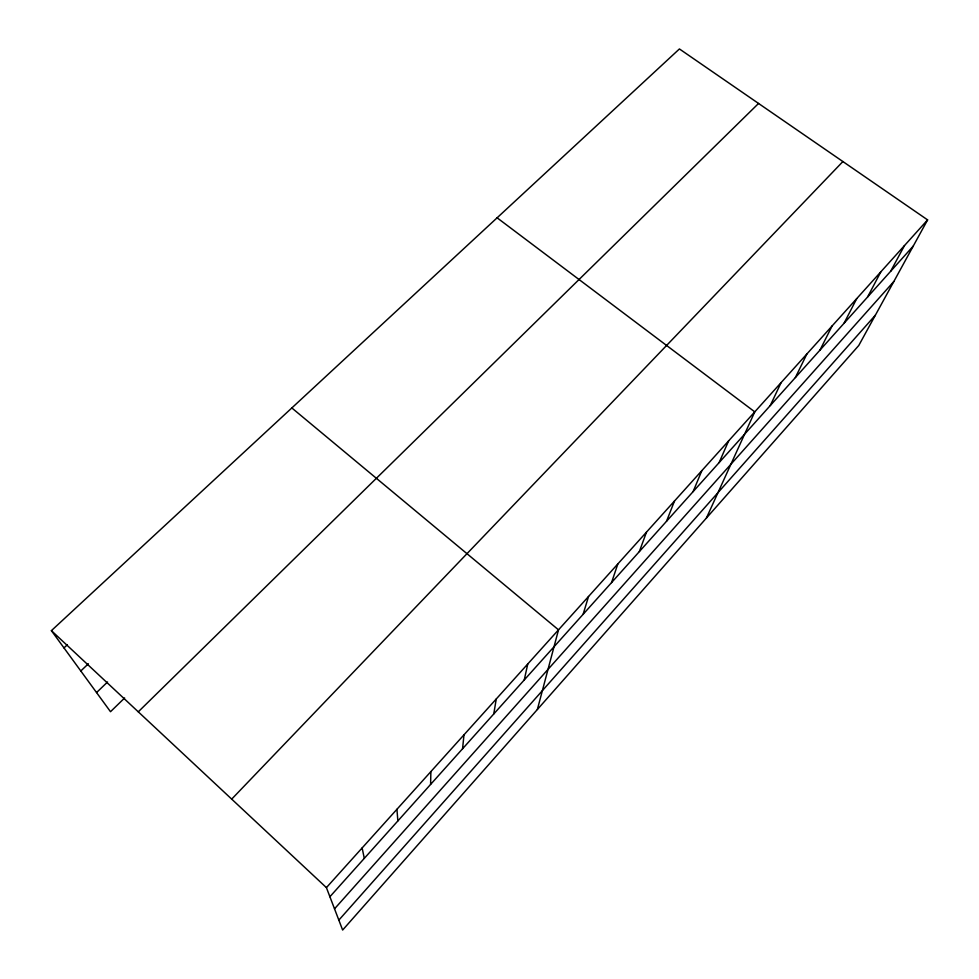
<?xml version="1.0" encoding="UTF-8"?>
<svg xmlns="http://www.w3.org/2000/svg" width="979" height="979" viewBox="0 0 979 979"><rect width="100%" height="100%" fill="white"/><g stroke="black" fill="none" stroke-linecap="round" stroke-linejoin="round"><path stroke-width="1.47" d="M430.601 784.412L430.882 771.599M462.565 748.764L463.973 734.837M493.771 713.948L496.255 698.982M524.254 679.964L527.754 663.995M537.373 709.481L558.507 629.84L291.828 407.949M583.117 614.31L588.526 596.492M611.545 582.591L617.847 563.928M639.348 551.581L646.495 532.111M666.528 521.269L674.494 501.028M693.12 491.605L701.845 470.63M719.137 462.59L728.596 440.917M706.434 518.013L754.76 411.865L497.112 217.815M770.265 405.563L781.12 382.593M795.376 377.551L806.892 353.97M819.961 350.139L832.089 325.97M844.02 323.303L856.747 298.595M867.578 297.016L880.867 271.795M890.645 271.293L904.486 245.57M927.602 219.896L858.767 345.489L342.638 930.05L326.411 887.623L51.397 630.647L679.426 48.95L927.602 219.896L326.411 887.623M338.844 920.113L875.348 315.214M334.524 908.842L893.815 281.524M329.899 896.74L913.248 246.084M231.693 799.121L842.895 161.547M138.272 711.831L758.554 103.456M124.639 697.978L110.505 711.709L51.397 630.647M96.554 692.569L107.555 681.984M80.804 670.97L88.391 663.762M63.99 647.902L67.306 644.794M362.132 847.949L364.298 858.363M396.936 809.29L397.866 820.928"/></g></svg>
